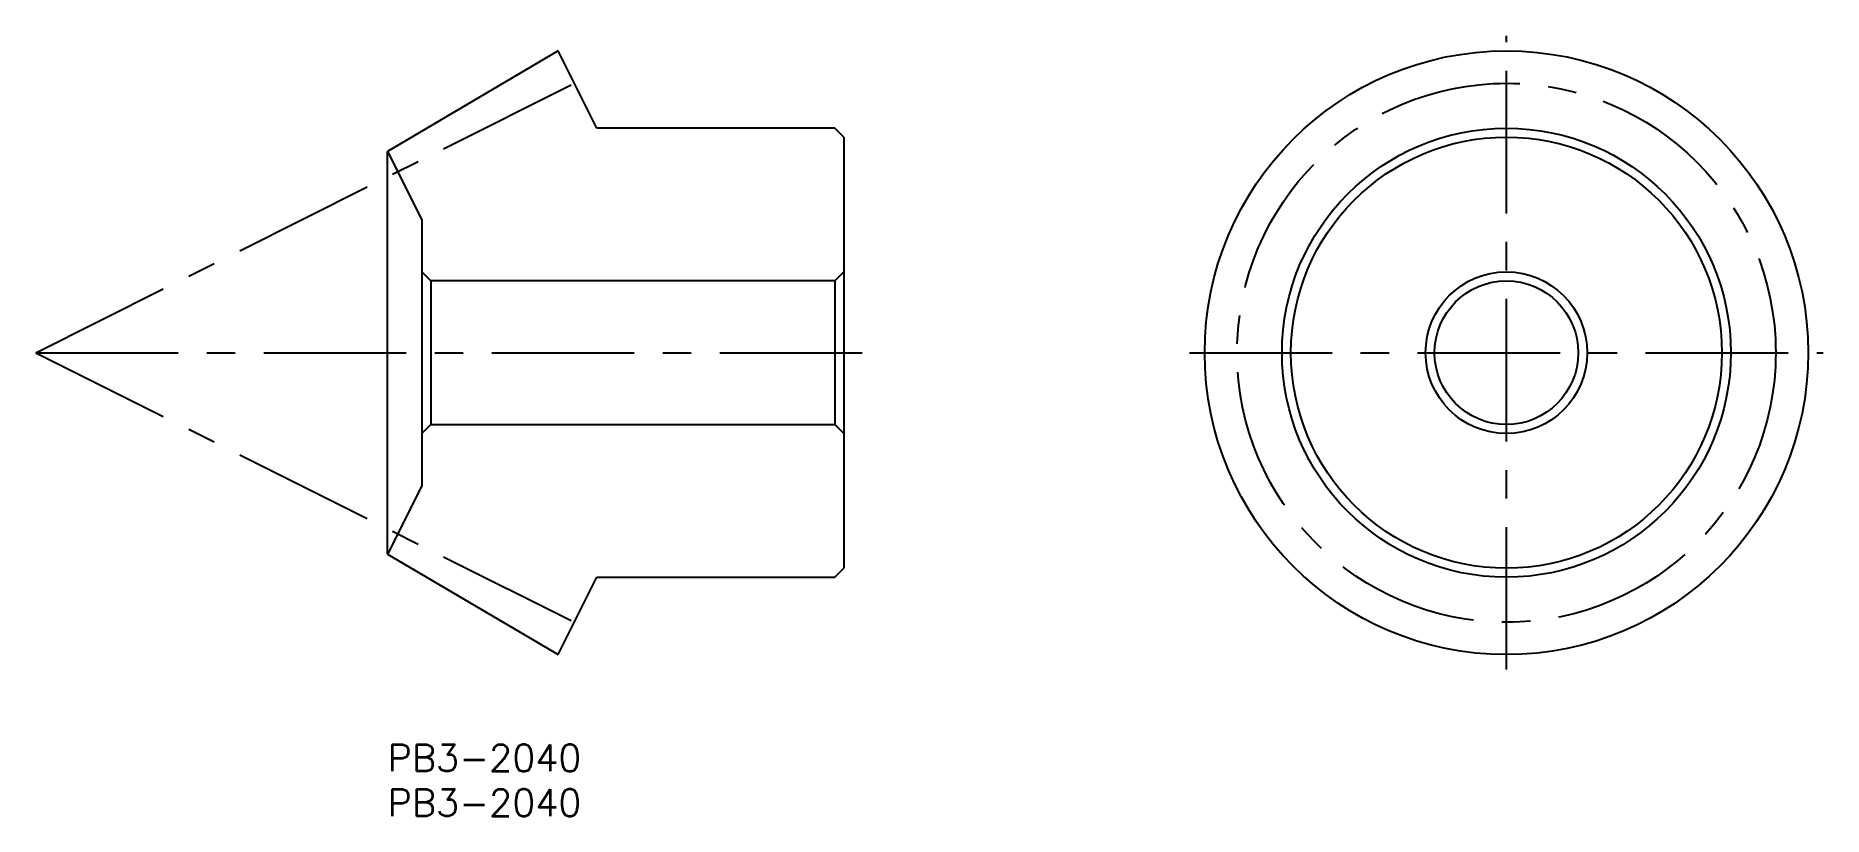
# Model space of a CAD drawing. Extents: x -39 to 160, y -8 to 79.
import ezdxf

# ---------------------------------------------------------------- set-up
doc = ezdxf.new("R2010")
doc.units = 0
doc.header["$LTSCALE"] = 0.5
doc.linetypes.add('CENTER', pattern=[50.8, 31.75, -6.35, 6.35, -6.35])
for name, color, linetype in [('MSM_CENTER', 1, 'CENTER'), ('MSM_CONTINUOUS', 7, 'CONTINUOUS'), ('MSM_PART_NUMBER', 7, 'CONTINUOUS')]:
    doc.layers.add(name, color=color, linetype=linetype)
doc.styles.get("Standard").update_dxf_attribs({"font": 'txt.shx', "height": 3, "bigfont": 'bigfont.shx'})

# ---------------------------------------------------------------- blocks, each defined once
blk = doc.blocks.new('*U16')
at = {"layer": 'MSM_PART_NUMBER'}
blk.add_text('PB3-2040', height=3, dxfattribs=at).set_placement((0, -3))
blk = doc.blocks.new('*U17')
at = {"layer": 'MSM_PART_NUMBER'}
blk.add_text('PB3-2040', height=3, dxfattribs=at).set_placement((0, -8))

msp = doc.modelspace()

# ---------------------------------------------------------------- linework, layer by layer
at = {"layer": 'MSM_CENTER'}
for p, q in [((124.64, 8.32), (124.64, 78.9)), ((-39.19, 43.61), (20.99, 73.7)), ((-39.19, 43.61), (20.99, 13.52)), ((-39.19, 43.61), (53.35, 43.61)), ((89.35, 43.61), (159.93, 43.61))]:
    msp.add_line(p, q, dxfattribs=at)
msp.add_circle((124.64, 43.61), 30, dxfattribs=at)
at = {"layer": 'MSM_CONTINUOUS'}
for p, q in [((19.01, 77.22), (0, 66.03)), ((23.31, 68.61), (19.01, 77.22)), ((49.81, 68.61), (23.31, 68.61)), ((50.81, 67.61), (49.81, 68.61)), ((0, 66.03), (3.81, 58.41)), ((0, 21.19), (0, 66.03)), ((50.81, 67.61), (50.81, 19.61)), ((3.81, 58.41), (3.81, 28.8)), ((4.81, 51.61), (3.81, 52.61)), ((50.81, 52.61), (49.81, 51.61)), ((49.81, 51.61), (4.81, 51.61)), ((4.81, 51.61), (4.81, 35.61)), ((49.81, 51.61), (49.81, 35.61)), ((3.81, 34.61), (4.81, 35.61)), ((4.81, 35.61), (49.81, 35.61)), ((49.81, 35.61), (50.81, 34.61)), ((3.81, 28.8), (0, 21.19)), ((0, 21.19), (19.01, 10)), ((19.01, 10), (23.31, 18.61)), ((23.31, 18.61), (49.81, 18.61)), ((49.81, 18.61), (50.81, 19.61))]:
    msp.add_line(p, q, dxfattribs=at)
for radius in [33.61, 25, 24, 9, 8]:
    msp.add_circle((124.64, 43.61), radius, dxfattribs=at)

# ---------------------------------------------------------------- block references
for name in ['*U16', '*U17']:
    msp.add_blockref(name, (0, 0), dxfattribs=at)

doc.saveas('drawing.dxf')
